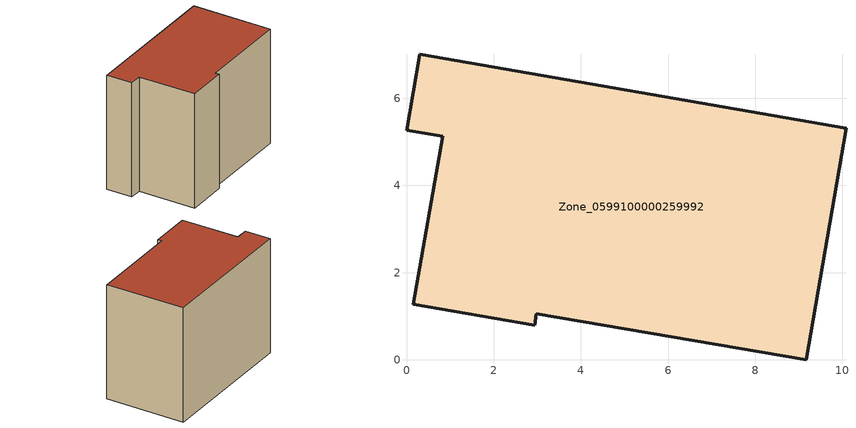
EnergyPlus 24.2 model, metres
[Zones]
Zone_0599100000259992
 floor ground (C_G): 2.98,1.06 2.94,0.79 0.16,1.27 0.83,5.13 0,5.27 0.3,7.01 10.08,5.31 9.17,0 z0
 wall outside (C_F): 0.83,5.13 0.16,1.27 2.94,0.79 2.98,1.06 9.17,0 10.08,5.31 0.3,7.01 0,5.27 0.83,5.13 z0:7.85
 roof outside (C_R): 9.17,0 10.08,5.31 0.3,7.01 0,5.27 0.83,5.13 0.16,1.27 2.94,0.79 2.98,1.06 z7.85
[BUILDING]
Pand.0599100000259992: North Axis=0; Terrain=City; Loads Convergence Tolerance Value=0.04; Temperature Convergence Tolerance Value=0.4; Solar Distribution=FullExterior; Maximum Number of Warmup Days=25; Minimum Number of Warmup Days=1
[Site:Location]
Rotterdam.The.Hague.AP_ZH_NLD Design_Conditions: Latitude=51.96; Longitude=4.45; Time Zone=1; Elevation=-4.5
[SITE:GROUNDTEMPERATURE:BUILDINGSURFACE]
18, 18, 18, 18, 18, 18, 18, 18, 18, 18, 18, 18
[MATERIAL] Thermal Absorptance=0.9; Solar Absorptance=0.7; Visible Absorptance=0.7
Name | Roughness | Thickness | Conductivity | Density | Specific Heat
G.TI.1975-1991 | MediumSmooth | 0.15 | 0.288461 | 540 | 1210
F.TI.1975-1991 | Rough | 0.3 | 0.230769 | 1920 | 840
R.TI.1975-1991 | MediumRough | 0.2 | 0.153846 | 1500 | 1000
[CONSTRUCTION]
C_G: G.TI.1975-1991
C_F: F.TI.1975-1991
C_R: R.TI.1975-1991
[ZONE]
Zone_0599100000259992: Type=1; Multiplier=1; Ceiling Height=Autocalculate; Volume=Autocalculate; Floor Area=autocalculate; Part of Total Floor Area=Yes
[ZONEINFILTRATION:DESIGNFLOWRATE]
Infil_Zone_0599100000259992: Zone or ZoneList or Space or SpaceList=Zone_0599100000259992; Schedule=AlwaysOn; Design Flow Rate Calculation Method=Flow/Area; Flow Rate per Floor Area=0.003; Constant Term Coefficient=1; Temperature Term Coefficient=0; Velocity Term Coefficient=0; Velocity Squared Term Coefficient=0
[HVACTEMPLATE:ZONE:IDEALLOADSAIRSYSTEM]
Zone_0599100000259992: Maximum Heating Supply Air Temperature=50; Minimum Cooling Supply Air Temperature=13; Maximum Heating Supply Air Humidity Ratio=0.0156; Minimum Cooling Supply Air Humidity Ratio=0.0077; Heating Limit=NoLimit; Cooling Limit=NoLimit; Dehumidification Control Type=ConstantSensibleHeatRatio; Cooling Sensible Heat Ratio=0.7; Dehumidification Setpoint=60; Humidification Control Type=None; Humidification Setpoint=30; Outdoor Air Method=None; Outdoor Air Flow Rate per Person=0.00944; Outdoor Air Flow Rate per Zone Floor Area=0; Outdoor Air Flow Rate per Zone=0; Demand Controlled Ventilation Type=None; Outdoor Air Economizer Type=NoEconomizer; Heat Recovery Type=None; Sensible Heat Recovery Effectiveness=0.7; Latent Heat Recovery Effectiveness=0.65
[ZONECONTROL:THERMOSTAT]
ThermostatControl_Zone_0599100000259992: Zone or ZoneList=Zone_0599100000259992; Control Type Schedule=DualSetpointControlType; Control 1=Thermostat_Zone_0599100000259992; Temperature Difference Between Cutout And Setpoint=0
[THERMOSTATSETPOINT:DUALSETPOINT]
Thermostat_Zone_0599100000259992: Heating Setpoint Temperature Schedule=HeatingSetpoint_Zone_0599100000259992; Cooling Setpoint Temperature Schedule=CoolingSetpoint_Zone_0599100000259992
[SCHEDULE:COMPACT]
HeatingSetpoint_Zone_0599100000259992: Through: 12/31, For: AllDays, Until: 24:00, 21
CoolingSetpoint_Zone_0599100000259992: Through: 12/31, For: AllDays, Until: 24:00, 24
DualSetpointControlType: Through: 12/31, For: AllDays, Until: 24:00, 4
AlwaysOn: Through: 12/31, For: AllDays, Until: 24:00, 1
